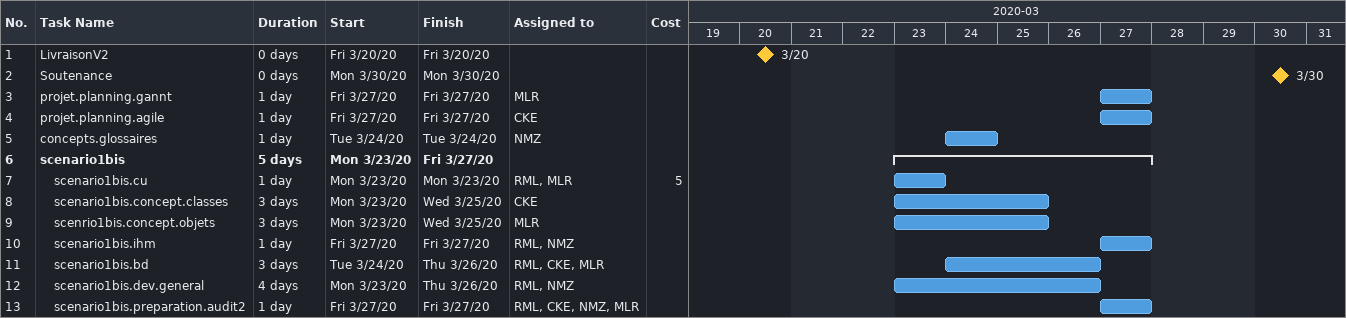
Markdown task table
| ID | Level | Task | Duration | Start | Finish | Resources | Cost |
|---|---|---|---|---|---|---|---|
| 1 | 1 | LivraisonV2 | 0d | 2020-03-20 | 2020-03-20 |  |  |
| 2 | 1 | Soutenance | 0d | 2020-03-30 | 2020-03-30 |  |  |
| 3 | 1 | projet.planning.gannt | 1d | 2020-03-27 | 2020-03-27 | MLR |  |
| 4 | 1 | projet.planning.agile | 1d | 2020-03-27 | 2020-03-27 | CKE |  |
| 5 | 1 | concepts.glossaires | 1d | 2020-03-24 | 2020-03-24 | NMZ |  |
| 6 | 1 | **scenario1bis** | 5d | 2020-03-23 | 2020-03-27 |  |  |
| 7 | 2 | scenario1bis.cu | 1d | 2020-03-23 | 2020-03-23 | RML, MLR | 5 |
| 8 | 2 | scenario1bis.concept.classes | 3d | 2020-03-23 | 2020-03-25 | CKE |  |
| 9 | 2 | scenrio1bis.concept.objets | 3d | 2020-03-23 | 2020-03-25 | MLR |  |
| 10 | 2 | scenario1bis.ihm | 1d | 2020-03-27 | 2020-03-27 | RML, NMZ |  |
| 11 | 2 | scenario1bis.bd | 3d | 2020-03-24 | 2020-03-26 | RML, CKE, MLR |  |
| 12 | 2 | scenario1bis.dev.general | 4d | 2020-03-23 | 2020-03-26 | RML, NMZ |  |
| 13 | 2 | scenario1bis.preparation.audit2 | 1d | 2020-03-27 | 2020-03-27 | RML, CKE, NMZ, MLR |  |
